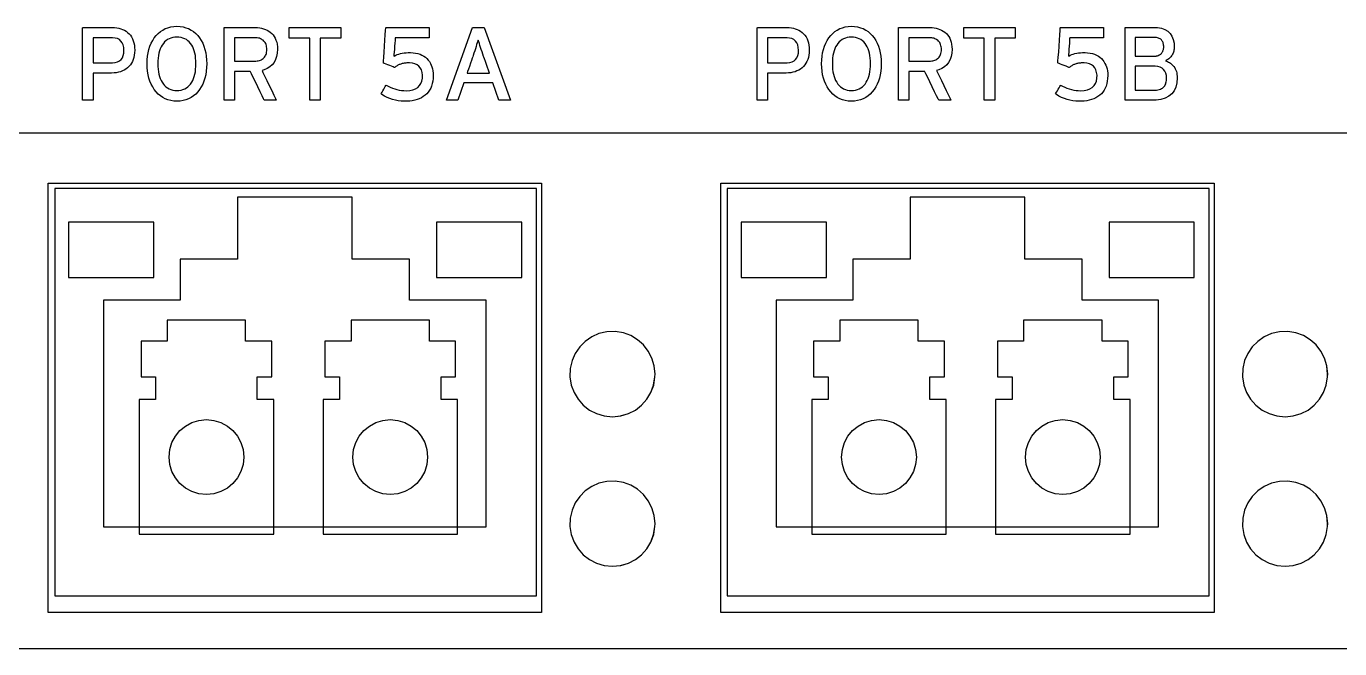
# Model space of a CAD drawing. Extents: x 1 to 47.7, y 0.2 to 35.
# Drawn here: x 38.81 to 40.567, y 12.679 to 13.511 of the extents above; entities that cross this region are included whole.
import ezdxf

# ---------------------------------------------------------------- set-up
doc = ezdxf.new("R2010")
doc.units = 0
doc.header["$MEASUREMENT"] = 0
for name, color, linetype in [('2_1__NONE__X', 7, 'CONTINUOUS'), ('2_2__PORTS_5A___5B_WPTP__2', 7, 'CONTINUOUS'), ('2_3__PORTS_5A___5B_WPTP__2', 7, 'CONTINUOUS'), ('2_4__PORTS_5A___5B_WPTP__1', 7, 'CONTINUOUS'), ('2_5__PORTS_5C___5D__2__10-', 7, 'CONTINUOUS'), ('2_6__PORTS_5C___5D__2__100', 7, 'CONTINUOUS'), ('2_7__PORTS_5C___5D__1__10-', 7, 'CONTINUOUS'), ('7_0_____DWG', 7, 'CONTINUOUS')]:
    doc.layers.add(name, color=color, linetype=linetype)

msp = doc.modelspace()

# ---------------------------------------------------------------- linework, layer by layer
at = {"layer": '2_1__NONE__X'}
for points in [[(38.7865, 13.3686), (38.8251, 13.3686), (38.8675, 13.3686), (38.9135, 13.3686), (38.963, 13.3686), (39.0158, 13.3686), (39.0716, 13.3686), (39.1304, 13.3686), (39.192, 13.3686), (39.3229, 13.3686), (39.4629, 13.3686), (39.6109, 13.3686), (39.7654, 13.3686), (39.9251, 13.3686), (40.0887, 13.3686), (40.4226, 13.3686), (40.7565, 13.3686)], [(40.7565, 12.6786), (40.4226, 12.6786), (40.0887, 12.6786), (39.9251, 12.6786), (39.7654, 12.6786), (39.6109, 12.6786), (39.4629, 12.6786), (39.3229, 12.6786), (39.192, 12.6786), (39.1304, 12.6786), (39.0716, 12.6786), (39.0158, 12.6786), (38.963, 12.6786), (38.9135, 12.6786), (38.8675, 12.6786), (38.8251, 12.6786), (38.7865, 12.6786)]]:
    msp.add_lwpolyline(points, dxfattribs=at)
at = {"layer": '2_2__PORTS_5A___5B_WPTP__2'}
for points in [[(39.4991, 13.3011), (39.4991, 12.727), (38.839, 12.727), (38.839, 13.3011), (39.4991, 13.3011)], [(40.3991, 13.3011), (40.3991, 12.727), (39.739, 12.727), (39.739, 13.3011), (40.3991, 13.3011)], [(39.3226, 13.1445), (39.3226, 13.1996), (39.2458, 13.1996), (39.2458, 13.2823), (39.0922, 13.2823), (39.0922, 13.1996), (39.0154, 13.1996), (39.0154, 13.1445), (38.9131, 13.1445), (38.9131, 12.8414), (39.4249, 12.8414), (39.4249, 13.1445), (39.3226, 13.1445)], [(40.2226, 13.1445), (40.2226, 13.1996), (40.1458, 13.1996), (40.1458, 13.2823), (39.9922, 13.2823), (39.9922, 13.1996), (39.9155, 13.1996), (39.9155, 13.1445), (39.8131, 13.1445), (39.8131, 12.8414), (40.3249, 12.8414), (40.3249, 13.1445), (40.2226, 13.1445)], [(38.8663, 13.2491), (38.8663, 13.1748), (38.9803, 13.1748), (38.9803, 13.2491), (38.8663, 13.2491)], [(39.3586, 13.2491), (39.3586, 13.1748), (39.4726, 13.1748), (39.4726, 13.2491), (39.3586, 13.2491)], [(39.7663, 13.2491), (39.7663, 13.1748), (39.8803, 13.1748), (39.8803, 13.2491), (39.7663, 13.2491)], [(40.2586, 13.2491), (40.2586, 13.1748), (40.3726, 13.1748), (40.3726, 13.2491), (40.2586, 13.2491)]]:
    msp.add_lwpolyline(points, dxfattribs=at)
for points in [[(39.651, 13.0458), (39.65, 13.0568), (39.6469, 13.0671), (39.642, 13.0765), (39.6356, 13.0848), (39.6277, 13.0918), (39.6186, 13.0972), (39.6086, 13.1009), (39.5978, 13.1027), (39.5866, 13.1023), (39.576, 13.0999), (39.5663, 13.0956), (39.5576, 13.0896), (39.5502, 13.0822), (39.5442, 13.0735), (39.5399, 13.0638), (39.5375, 13.0532), (39.5371, 13.042), (39.5389, 13.0312), (39.5426, 13.0211), (39.548, 13.0121), (39.555, 13.0042), (39.5633, 12.9978), (39.5727, 12.9929), (39.583, 12.9898), (39.594, 12.9887), (39.6051, 12.9898), (39.6154, 12.9929), (39.6248, 12.9978), (39.6331, 13.0042), (39.64, 13.0121), (39.6455, 13.0211), (39.6492, 13.0312), (39.6509, 13.042), (39.651, 13.0458), (39.651, 13.0458), (39.651, 13.0458), (39.651, 13.0458), (39.651, 13.0458), (39.651, 13.0458), (39.651, 13.0458), (39.651, 13.0458), (39.651, 13.0458), (39.651, 13.0458), (39.651, 13.0458), (39.651, 13.0458), (39.651, 13.0458), (39.651, 13.0458), (39.651, 13.0458), (39.651, 13.0458)], [(39.651, 12.8458), (39.65, 12.8568), (39.6469, 12.8671), (39.642, 12.8765), (39.6356, 12.8848), (39.6277, 12.8918), (39.6186, 12.8972), (39.6086, 12.9009), (39.5978, 12.9026), (39.5866, 12.9023), (39.576, 12.8998), (39.5663, 12.8956), (39.5576, 12.8896), (39.5502, 12.8822), (39.5442, 12.8735), (39.5399, 12.8638), (39.5375, 12.8532), (39.5371, 12.842), (39.5389, 12.8312), (39.5426, 12.8211), (39.548, 12.8121), (39.555, 12.8042), (39.5633, 12.7978), (39.5727, 12.7929), (39.583, 12.7898), (39.594, 12.7888), (39.6051, 12.7898), (39.6154, 12.7929), (39.6248, 12.7978), (39.6331, 12.8042), (39.64, 12.8121), (39.6455, 12.8211), (39.6492, 12.8312), (39.6509, 12.842), (39.651, 12.8458), (39.651, 12.8458), (39.651, 12.8458), (39.651, 12.8458), (39.651, 12.8458), (39.651, 12.8458), (39.651, 12.8458), (39.651, 12.8458), (39.651, 12.8458), (39.651, 12.8458), (39.651, 12.8458), (39.651, 12.8458), (39.651, 12.8458), (39.651, 12.8458), (39.651, 12.8458), (39.651, 12.8458)]]:
    msp.add_lwpolyline(points, close=True, dxfattribs=at)
at = {"layer": '2_3__PORTS_5A___5B_WPTP__2'}
for points in [[(39.4925, 13.2941), (38.8477, 13.2941), (38.8477, 12.7494), (39.4925, 12.7494), (39.4925, 13.2941)], [(40.3925, 13.2941), (39.7477, 13.2941), (39.7477, 12.7494), (40.3925, 12.7494), (40.3925, 13.2941)], [(39.1187, 13.0119), (39.1187, 13.042), (39.1382, 13.042), (39.1382, 13.0899), (39.1032, 13.0899), (39.1032, 13.118), (38.9982, 13.118), (38.9982, 13.0899), (38.9632, 13.0899), (38.9632, 13.042), (38.9827, 13.042), (38.9827, 13.0119), (38.9607, 13.0119), (38.9607, 12.8319), (39.1407, 12.8319), (39.1407, 13.0119), (39.1187, 13.0119)], [(39.3647, 13.0119), (39.3647, 13.042), (39.3842, 13.042), (39.3842, 13.0899), (39.3492, 13.0899), (39.3492, 13.118), (39.2442, 13.118), (39.2442, 13.0899), (39.2092, 13.0899), (39.2092, 13.042), (39.2287, 13.042), (39.2287, 13.0119), (39.2067, 13.0119), (39.2067, 12.8319), (39.3867, 12.8319), (39.3867, 13.0119), (39.3647, 13.0119)], [(40.0187, 13.0119), (40.0187, 13.042), (40.0382, 13.042), (40.0382, 13.0899), (40.0032, 13.0899), (40.0032, 13.118), (39.8982, 13.118), (39.8982, 13.0899), (39.8632, 13.0899), (39.8632, 13.042), (39.8827, 13.042), (39.8827, 13.0119), (39.8607, 13.0119), (39.8607, 12.8319), (40.0407, 12.8319), (40.0407, 13.0119), (40.0187, 13.0119)], [(40.2647, 13.0119), (40.2647, 13.042), (40.2842, 13.042), (40.2842, 13.0899), (40.2492, 13.0899), (40.2492, 13.118), (40.1442, 13.118), (40.1442, 13.0899), (40.1092, 13.0899), (40.1092, 13.042), (40.1287, 13.042), (40.1287, 13.0119), (40.1067, 13.0119), (40.1067, 12.8319), (40.2867, 12.8319), (40.2867, 13.0119), (40.2647, 13.0119)]]:
    msp.add_lwpolyline(points, dxfattribs=at)
for points in [[(39.651, 13.0457), (39.6499, 13.0568), (39.6469, 13.0671), (39.642, 13.0765), (39.6355, 13.0848), (39.6277, 13.0918), (39.6186, 13.0972), (39.6086, 13.1009), (39.5977, 13.1026), (39.5866, 13.1023), (39.576, 13.0999), (39.5663, 13.0956), (39.5576, 13.0896), (39.5502, 13.0822), (39.5442, 13.0735), (39.5399, 13.0638), (39.5375, 13.0532), (39.5371, 13.042), (39.5389, 13.0312), (39.5426, 13.0211), (39.548, 13.0121), (39.555, 13.0042), (39.5632, 12.9978), (39.5726, 12.9929), (39.583, 12.9898), (39.594, 12.9887), (39.605, 12.9898), (39.6154, 12.9929), (39.6248, 12.9978), (39.6331, 13.0042), (39.64, 13.0121), (39.6454, 13.0211), (39.6491, 13.0312), (39.6509, 13.042), (39.651, 13.0457), (39.651, 13.0457), (39.651, 13.0457), (39.651, 13.0457), (39.651, 13.0457), (39.651, 13.0457), (39.651, 13.0457), (39.651, 13.0457), (39.651, 13.0457), (39.651, 13.0457), (39.651, 13.0457), (39.651, 13.0457), (39.651, 13.0457), (39.651, 13.0457), (39.651, 13.0457), (39.651, 13.0457)], [(39.0507, 12.8849), (39.0406, 12.8859), (39.0312, 12.8889), (39.0227, 12.8935), (39.0153, 12.8996), (39.0092, 12.907), (39.0046, 12.9155), (39.0017, 12.9249), (39.0007, 12.9349), (39.0017, 12.945), (39.0046, 12.9544), (39.0092, 12.9629), (39.0153, 12.9703), (39.0227, 12.9764), (39.0312, 12.981), (39.0406, 12.9839), (39.0507, 12.9849), (39.0608, 12.9839), (39.0702, 12.981), (39.0787, 12.9764), (39.0861, 12.9703), (39.0922, 12.9629), (39.0968, 12.9544), (39.0997, 12.945), (39.1007, 12.9349), (39.0997, 12.9249), (39.0968, 12.9155), (39.0922, 12.907), (39.0861, 12.8996), (39.0787, 12.8935), (39.0702, 12.8889), (39.0608, 12.8859)], [(39.2967, 12.8849), (39.2866, 12.8859), (39.2772, 12.8889), (39.2687, 12.8935), (39.2613, 12.8996), (39.2552, 12.907), (39.2506, 12.9155), (39.2477, 12.9249), (39.2467, 12.9349), (39.2477, 12.945), (39.2506, 12.9544), (39.2552, 12.9629), (39.2613, 12.9703), (39.2687, 12.9764), (39.2772, 12.981), (39.2866, 12.9839), (39.2967, 12.9849), (39.3068, 12.9839), (39.3161, 12.981), (39.3246, 12.9764), (39.3321, 12.9703), (39.3382, 12.9629), (39.3428, 12.9544), (39.3457, 12.945), (39.3467, 12.9349), (39.3457, 12.9249), (39.3428, 12.9155), (39.3382, 12.907), (39.3321, 12.8996), (39.3246, 12.8935), (39.3161, 12.8889), (39.3068, 12.8859)], [(39.9507, 12.8849), (39.9406, 12.8859), (39.9312, 12.8889), (39.9227, 12.8935), (39.9153, 12.8996), (39.9092, 12.907), (39.9046, 12.9155), (39.9017, 12.9249), (39.9007, 12.9349), (39.9017, 12.945), (39.9046, 12.9544), (39.9092, 12.9629), (39.9153, 12.9703), (39.9227, 12.9764), (39.9312, 12.981), (39.9406, 12.9839), (39.9507, 12.9849), (39.9608, 12.9839), (39.9701, 12.981), (39.9786, 12.9764), (39.986, 12.9703), (39.9921, 12.9629), (39.9967, 12.9544), (39.9997, 12.945), (40.0007, 12.9349), (39.9997, 12.9249), (39.9967, 12.9155), (39.9921, 12.907), (39.986, 12.8996), (39.9786, 12.8935), (39.9701, 12.8889), (39.9608, 12.8859)], [(40.1967, 12.8849), (40.1866, 12.8859), (40.1772, 12.8889), (40.1687, 12.8935), (40.1613, 12.8996), (40.1552, 12.907), (40.1506, 12.9155), (40.1477, 12.9249), (40.1467, 12.9349), (40.1477, 12.945), (40.1506, 12.9544), (40.1552, 12.9629), (40.1613, 12.9703), (40.1687, 12.9764), (40.1772, 12.981), (40.1866, 12.9839), (40.1967, 12.9849), (40.2067, 12.9839), (40.2161, 12.981), (40.2246, 12.9764), (40.232, 12.9703), (40.2381, 12.9629), (40.2428, 12.9544), (40.2457, 12.945), (40.2467, 12.9349), (40.2457, 12.9249), (40.2428, 12.9155), (40.2381, 12.907), (40.232, 12.8996), (40.2246, 12.8935), (40.2161, 12.8889), (40.2067, 12.8859)], [(39.651, 12.8458), (39.6499, 12.8568), (39.6469, 12.8671), (39.642, 12.8765), (39.6355, 12.8848), (39.6277, 12.8918), (39.6186, 12.8972), (39.6086, 12.9009), (39.5977, 12.9026), (39.5866, 12.9023), (39.576, 12.8998), (39.5663, 12.8955), (39.5576, 12.8896), (39.5502, 12.8822), (39.5442, 12.8735), (39.5399, 12.8638), (39.5375, 12.8532), (39.5371, 12.842), (39.5389, 12.8312), (39.5426, 12.8211), (39.548, 12.8121), (39.555, 12.8042), (39.5632, 12.7978), (39.5726, 12.7929), (39.583, 12.7898), (39.594, 12.7888), (39.605, 12.7898), (39.6154, 12.7929), (39.6248, 12.7978), (39.6331, 12.8042), (39.64, 12.8121), (39.6454, 12.8211), (39.6491, 12.8312), (39.6509, 12.842), (39.651, 12.8458), (39.651, 12.8458), (39.651, 12.8458), (39.651, 12.8458), (39.651, 12.8458), (39.651, 12.8458), (39.651, 12.8458), (39.651, 12.8458), (39.651, 12.8458), (39.651, 12.8458), (39.651, 12.8458), (39.651, 12.8458), (39.651, 12.8458), (39.651, 12.8458), (39.651, 12.8458), (39.651, 12.8458)]]:
    msp.add_lwpolyline(points, close=True, dxfattribs=at)
at = {"layer": '2_4__PORTS_5A___5B_WPTP__1'}
for points in [[(39.4925, 13.2941), (38.8477, 13.2941), (38.8477, 12.7494), (39.4925, 12.7494), (39.4925, 13.2941)], [(40.3991, 13.3011), (40.3991, 12.727), (39.739, 12.727), (39.739, 13.3011), (40.3991, 13.3011)], [(40.2226, 13.1445), (40.2226, 13.1996), (40.1458, 13.1996), (40.1458, 13.2823), (39.9922, 13.2823), (39.9922, 13.1996), (39.9155, 13.1996), (39.9155, 13.1445), (39.8131, 13.1445), (39.8131, 12.8414), (40.3249, 12.8414), (40.3249, 13.1445), (40.2226, 13.1445)], [(39.7663, 13.2491), (39.7663, 13.1748), (39.8803, 13.1748), (39.8803, 13.2491), (39.7663, 13.2491)], [(40.2586, 13.2491), (40.2586, 13.1748), (40.3726, 13.1748), (40.3726, 13.2491), (40.2586, 13.2491)], [(39.1187, 13.0119), (39.1187, 13.042), (39.1382, 13.042), (39.1382, 13.0899), (39.1032, 13.0899), (39.1032, 13.118), (38.9982, 13.118), (38.9982, 13.0899), (38.9632, 13.0899), (38.9632, 13.042), (38.9827, 13.042), (38.9827, 13.0119), (38.9607, 13.0119), (38.9607, 12.8319), (39.1407, 12.8319), (39.1407, 13.0119), (39.1187, 13.0119)], [(39.3647, 13.0119), (39.3647, 13.042), (39.3842, 13.042), (39.3842, 13.0899), (39.3492, 13.0899), (39.3492, 13.118), (39.2442, 13.118), (39.2442, 13.0899), (39.2092, 13.0899), (39.2092, 13.042), (39.2287, 13.042), (39.2287, 13.0119), (39.2067, 13.0119), (39.2067, 12.8319), (39.3867, 12.8319), (39.3867, 13.0119), (39.3647, 13.0119)]]:
    msp.add_lwpolyline(points, dxfattribs=at)
for points in [[(39.651, 13.0458), (39.65, 13.0568), (39.6469, 13.0671), (39.642, 13.0765), (39.6356, 13.0848), (39.6277, 13.0918), (39.6186, 13.0972), (39.6086, 13.1009), (39.5978, 13.1027), (39.5866, 13.1023), (39.576, 13.0999), (39.5663, 13.0956), (39.5576, 13.0896), (39.5502, 13.0822), (39.5442, 13.0735), (39.5399, 13.0638), (39.5375, 13.0532), (39.5371, 13.042), (39.5389, 13.0312), (39.5426, 13.0211), (39.548, 13.0121), (39.555, 13.0042), (39.5633, 12.9978), (39.5727, 12.9929), (39.583, 12.9898), (39.594, 12.9887), (39.6051, 12.9898), (39.6154, 12.9929), (39.6248, 12.9978), (39.6331, 13.0042), (39.64, 13.0121), (39.6455, 13.0211), (39.6492, 13.0312), (39.6509, 13.042), (39.651, 13.0458), (39.651, 13.0458), (39.651, 13.0458), (39.651, 13.0458), (39.651, 13.0458), (39.651, 13.0458), (39.651, 13.0458), (39.651, 13.0458), (39.651, 13.0458), (39.651, 13.0458), (39.651, 13.0458), (39.651, 13.0458), (39.651, 13.0458), (39.651, 13.0458), (39.651, 13.0458), (39.651, 13.0458)], [(39.0507, 12.8849), (39.0406, 12.8859), (39.0312, 12.8889), (39.0227, 12.8935), (39.0153, 12.8996), (39.0092, 12.907), (39.0046, 12.9155), (39.0017, 12.9249), (39.0007, 12.9349), (39.0017, 12.945), (39.0046, 12.9544), (39.0092, 12.9629), (39.0153, 12.9703), (39.0227, 12.9764), (39.0312, 12.981), (39.0406, 12.9839), (39.0507, 12.9849), (39.0608, 12.9839), (39.0702, 12.981), (39.0787, 12.9764), (39.0861, 12.9703), (39.0922, 12.9629), (39.0968, 12.9544), (39.0997, 12.945), (39.1007, 12.9349), (39.0997, 12.9249), (39.0968, 12.9155), (39.0922, 12.907), (39.0861, 12.8996), (39.0787, 12.8935), (39.0702, 12.8889), (39.0608, 12.8859)], [(39.2967, 12.8849), (39.2866, 12.8859), (39.2772, 12.8889), (39.2687, 12.8935), (39.2613, 12.8996), (39.2552, 12.907), (39.2506, 12.9155), (39.2477, 12.9249), (39.2467, 12.9349), (39.2477, 12.945), (39.2506, 12.9544), (39.2552, 12.9629), (39.2613, 12.9703), (39.2687, 12.9764), (39.2772, 12.981), (39.2866, 12.9839), (39.2967, 12.9849), (39.3068, 12.9839), (39.3161, 12.981), (39.3246, 12.9764), (39.3321, 12.9703), (39.3382, 12.9629), (39.3428, 12.9544), (39.3457, 12.945), (39.3467, 12.9349), (39.3457, 12.9249), (39.3428, 12.9155), (39.3382, 12.907), (39.3321, 12.8996), (39.3246, 12.8935), (39.3161, 12.8889), (39.3068, 12.8859)], [(39.651, 12.8458), (39.65, 12.8568), (39.6469, 12.8671), (39.642, 12.8765), (39.6356, 12.8848), (39.6277, 12.8918), (39.6186, 12.8972), (39.6086, 12.9009), (39.5978, 12.9026), (39.5866, 12.9023), (39.576, 12.8998), (39.5663, 12.8956), (39.5576, 12.8896), (39.5502, 12.8822), (39.5442, 12.8735), (39.5399, 12.8638), (39.5375, 12.8532), (39.5371, 12.842), (39.5389, 12.8312), (39.5426, 12.8211), (39.548, 12.8121), (39.555, 12.8042), (39.5633, 12.7978), (39.5727, 12.7929), (39.583, 12.7898), (39.594, 12.7888), (39.6051, 12.7898), (39.6154, 12.7929), (39.6248, 12.7978), (39.6331, 12.8042), (39.64, 12.8121), (39.6455, 12.8211), (39.6492, 12.8312), (39.6509, 12.842), (39.651, 12.8458), (39.651, 12.8458), (39.651, 12.8458), (39.651, 12.8458), (39.651, 12.8458), (39.651, 12.8458), (39.651, 12.8458), (39.651, 12.8458), (39.651, 12.8458), (39.651, 12.8458), (39.651, 12.8458), (39.651, 12.8458), (39.651, 12.8458), (39.651, 12.8458), (39.651, 12.8458), (39.651, 12.8458)]]:
    msp.add_lwpolyline(points, close=True, dxfattribs=at)
at = {"layer": '2_5__PORTS_5C___5D__2__10-'}
for points in [[(40.5511, 13.0457), (40.55, 13.0568), (40.5469, 13.0671), (40.542, 13.0765), (40.5356, 13.0848), (40.5277, 13.0918), (40.5187, 13.0972), (40.5086, 13.1009), (40.4978, 13.1026), (40.4866, 13.1023), (40.476, 13.0999), (40.4663, 13.0956), (40.4576, 13.0896), (40.4502, 13.0822), (40.4442, 13.0735), (40.4399, 13.0638), (40.4375, 13.0532), (40.4372, 13.042), (40.4389, 13.0312), (40.4426, 13.0211), (40.448, 13.0121), (40.455, 13.0042), (40.4633, 12.9978), (40.4727, 12.9929), (40.483, 12.9898), (40.494, 12.9887), (40.5051, 12.9898), (40.5154, 12.9929), (40.5248, 12.9978), (40.5331, 13.0042), (40.5401, 13.0121), (40.5455, 13.0211), (40.5492, 13.0312), (40.5509, 13.042), (40.5511, 13.0457), (40.5511, 13.0457), (40.5511, 13.0457), (40.5511, 13.0457), (40.5511, 13.0457), (40.5511, 13.0457), (40.5511, 13.0457), (40.5511, 13.0457), (40.5511, 13.0457), (40.5511, 13.0457), (40.5511, 13.0457), (40.5511, 13.0457), (40.5511, 13.0457), (40.5511, 13.0457), (40.5511, 13.0457), (40.5511, 13.0457)], [(40.5511, 12.8458), (40.55, 12.8568), (40.5469, 12.8671), (40.542, 12.8765), (40.5356, 12.8848), (40.5277, 12.8918), (40.5187, 12.8972), (40.5086, 12.9009), (40.4978, 12.9026), (40.4866, 12.9023), (40.476, 12.8998), (40.4663, 12.8955), (40.4576, 12.8896), (40.4502, 12.8822), (40.4442, 12.8735), (40.4399, 12.8638), (40.4375, 12.8532), (40.4372, 12.842), (40.4389, 12.8312), (40.4426, 12.8211), (40.448, 12.8121), (40.455, 12.8042), (40.4633, 12.7978), (40.4727, 12.7929), (40.483, 12.7898), (40.494, 12.7888), (40.5051, 12.7898), (40.5154, 12.7929), (40.5248, 12.7978), (40.5331, 12.8042), (40.5401, 12.8121), (40.5455, 12.8211), (40.5492, 12.8312), (40.5509, 12.842), (40.5511, 12.8458), (40.5511, 12.8458), (40.5511, 12.8458), (40.5511, 12.8458), (40.5511, 12.8458), (40.5511, 12.8458), (40.5511, 12.8458), (40.5511, 12.8458), (40.5511, 12.8458), (40.5511, 12.8458), (40.5511, 12.8458), (40.5511, 12.8458), (40.5511, 12.8458), (40.5511, 12.8458), (40.5511, 12.8458), (40.5511, 12.8458)]]:
    msp.add_lwpolyline(points, close=True, dxfattribs=at)
at = {"layer": '2_6__PORTS_5C___5D__2__100'}
for points in [[(40.551, 13.0457), (40.55, 13.0568), (40.5469, 13.0671), (40.542, 13.0765), (40.5355, 13.0848), (40.5277, 13.0918), (40.5186, 13.0972), (40.5086, 13.1009), (40.4978, 13.1026), (40.4866, 13.1023), (40.476, 13.0999), (40.4663, 13.0956), (40.4576, 13.0896), (40.4502, 13.0822), (40.4442, 13.0735), (40.4399, 13.0638), (40.4375, 13.0532), (40.4371, 13.042), (40.4389, 13.0312), (40.4426, 13.0211), (40.448, 13.0121), (40.455, 13.0042), (40.4632, 12.9978), (40.4726, 12.9929), (40.483, 12.9898), (40.494, 12.9887), (40.5051, 12.9898), (40.5154, 12.9929), (40.5248, 12.9978), (40.5331, 13.0042), (40.54, 13.0121), (40.5455, 13.0211), (40.5491, 13.0312), (40.5509, 13.042), (40.551, 13.0457), (40.551, 13.0457), (40.551, 13.0457), (40.551, 13.0457), (40.551, 13.0457), (40.551, 13.0457), (40.551, 13.0457), (40.551, 13.0457), (40.551, 13.0457), (40.551, 13.0457), (40.551, 13.0457), (40.551, 13.0457), (40.551, 13.0457), (40.551, 13.0457), (40.551, 13.0457), (40.551, 13.0457)], [(40.551, 12.8458), (40.55, 12.8568), (40.5469, 12.8671), (40.542, 12.8765), (40.5355, 12.8848), (40.5277, 12.8918), (40.5186, 12.8972), (40.5086, 12.9009), (40.4978, 12.9026), (40.4866, 12.9023), (40.476, 12.8998), (40.4663, 12.8955), (40.4576, 12.8896), (40.4502, 12.8822), (40.4442, 12.8735), (40.4399, 12.8638), (40.4375, 12.8532), (40.4371, 12.842), (40.4389, 12.8312), (40.4426, 12.8211), (40.448, 12.8121), (40.455, 12.8042), (40.4632, 12.7978), (40.4726, 12.7929), (40.483, 12.7898), (40.494, 12.7888), (40.5051, 12.7898), (40.5154, 12.7929), (40.5248, 12.7978), (40.5331, 12.8042), (40.54, 12.8121), (40.5455, 12.8211), (40.5491, 12.8312), (40.5509, 12.842), (40.551, 12.8458), (40.551, 12.8458), (40.551, 12.8458), (40.551, 12.8458), (40.551, 12.8458), (40.551, 12.8458), (40.551, 12.8458), (40.551, 12.8458), (40.551, 12.8458), (40.551, 12.8458), (40.551, 12.8458), (40.551, 12.8458), (40.551, 12.8458), (40.551, 12.8458), (40.551, 12.8458), (40.551, 12.8458)]]:
    msp.add_lwpolyline(points, close=True, dxfattribs=at)
at = {"layer": '2_7__PORTS_5C___5D__1__10-'}
for points in [[(40.551, 13.0457), (40.55, 13.0568), (40.5469, 13.0671), (40.542, 13.0765), (40.5355, 13.0848), (40.5277, 13.0918), (40.5186, 13.0972), (40.5086, 13.1009), (40.4978, 13.1026), (40.4866, 13.1023), (40.476, 13.0999), (40.4663, 13.0956), (40.4576, 13.0896), (40.4502, 13.0822), (40.4442, 13.0735), (40.4399, 13.0638), (40.4375, 13.0532), (40.4371, 13.042), (40.4389, 13.0312), (40.4426, 13.0211), (40.448, 13.0121), (40.455, 13.0042), (40.4632, 12.9978), (40.4726, 12.9929), (40.483, 12.9898), (40.494, 12.9887), (40.5051, 12.9898), (40.5154, 12.9929), (40.5248, 12.9978), (40.5331, 13.0042), (40.54, 13.0121), (40.5455, 13.0211), (40.5491, 13.0312), (40.5509, 13.042), (40.551, 13.0457), (40.551, 13.0457), (40.551, 13.0457), (40.551, 13.0457), (40.551, 13.0457), (40.551, 13.0457), (40.551, 13.0457), (40.551, 13.0457), (40.551, 13.0457), (40.551, 13.0457), (40.551, 13.0457), (40.551, 13.0457), (40.551, 13.0457), (40.551, 13.0457), (40.551, 13.0457), (40.551, 13.0457)], [(40.551, 12.8458), (40.55, 12.8568), (40.5469, 12.8671), (40.542, 12.8765), (40.5355, 12.8848), (40.5277, 12.8918), (40.5186, 12.8972), (40.5086, 12.9009), (40.4978, 12.9026), (40.4866, 12.9023), (40.476, 12.8998), (40.4663, 12.8955), (40.4576, 12.8896), (40.4502, 12.8822), (40.4442, 12.8735), (40.4399, 12.8638), (40.4375, 12.8532), (40.4371, 12.842), (40.4389, 12.8312), (40.4426, 12.8211), (40.448, 12.8121), (40.455, 12.8042), (40.4632, 12.7978), (40.4726, 12.7929), (40.483, 12.7898), (40.494, 12.7888), (40.5051, 12.7898), (40.5154, 12.7929), (40.5248, 12.7978), (40.5331, 12.8042), (40.54, 12.8121), (40.5455, 12.8211), (40.5491, 12.8312), (40.5509, 12.842), (40.551, 12.8458), (40.551, 12.8458), (40.551, 12.8458), (40.551, 12.8458), (40.551, 12.8458), (40.551, 12.8458), (40.551, 12.8458), (40.551, 12.8458), (40.551, 12.8458), (40.551, 12.8458), (40.551, 12.8458), (40.551, 12.8458), (40.551, 12.8458), (40.551, 12.8458), (40.551, 12.8458), (40.551, 12.8458)]]:
    msp.add_lwpolyline(points, close=True, dxfattribs=at)
at = {"layer": '7_0_____DWG'}
for points in [[(38.9548, 13.4789), (38.9546, 13.4755), (38.9542, 13.4723), (38.9536, 13.4693), (38.9528, 13.4665), (38.9517, 13.4639), (38.9504, 13.4614), (38.9489, 13.4592), (38.9471, 13.4572), (38.9451, 13.4553), (38.943, 13.4537), (38.9407, 13.4523), (38.9383, 13.4511), (38.9357, 13.4501), (38.933, 13.4494), (38.9301, 13.4488), (38.9271, 13.4485), (38.9239, 13.4484), (38.9228, 13.4484), (38.9205, 13.4484), (38.9171, 13.4484), (38.9129, 13.4484), (38.9086, 13.4484), (38.9046, 13.4484), (38.9014, 13.4484), (38.8994, 13.4484), (38.899, 13.4482), (38.899, 13.446), (38.899, 13.4417), (38.899, 13.4361), (38.899, 13.4299), (38.899, 13.4237), (38.899, 13.4182), (38.899, 13.4141), (38.899, 13.4122), (38.8986, 13.4121), (38.8974, 13.4121), (38.8955, 13.4121), (38.8932, 13.4121), (38.8908, 13.4121), (38.8886, 13.4121), (38.8867, 13.4121), (38.8855, 13.4121), (38.8851, 13.4123), (38.8851, 13.4175), (38.8851, 13.4284), (38.8851, 13.4431), (38.8851, 13.4598), (38.8851, 13.4766), (38.8851, 13.4916), (38.8851, 13.503), (38.8851, 13.5089), (38.8858, 13.5093), (38.889, 13.5093), (38.8942, 13.5093), (38.9006, 13.5093), (38.9075, 13.5093), (38.9141, 13.5093), (38.9196, 13.5093), (38.9233, 13.5093), (38.9249, 13.5093), (38.9279, 13.5092), (38.9308, 13.5089), (38.9335, 13.5083), (38.9362, 13.5076), (38.9386, 13.5066), (38.941, 13.5055), (38.9432, 13.5042), (38.9453, 13.5026), (38.9472, 13.5008), (38.949, 13.4988), (38.9505, 13.4966), (38.9518, 13.4942), (38.9528, 13.4915), (38.9537, 13.4887), (38.9543, 13.4856), (38.9546, 13.4824)], [(39.0511, 13.4608), (39.0509, 13.4556), (39.0504, 13.4507), (39.0497, 13.446), (39.0486, 13.4416), (39.0473, 13.4374), (39.0457, 13.4335), (39.0438, 13.4298), (39.0416, 13.4264), (39.0391, 13.4232), (39.0364, 13.4203), (39.0334, 13.4178), (39.0303, 13.4156), (39.0269, 13.4139), (39.0233, 13.4125), (39.0194, 13.4115), (39.0154, 13.4108), (39.0111, 13.4106), (39.0069, 13.4108), (39.0029, 13.4115), (38.9991, 13.4125), (38.9955, 13.4139), (38.9922, 13.4156), (38.9891, 13.4178), (38.9862, 13.4203), (38.9835, 13.4232), (38.981, 13.4264), (38.9788, 13.4298), (38.9768, 13.4335), (38.9752, 13.4374), (38.9738, 13.4416), (38.9727, 13.446), (38.972, 13.4507), (38.9715, 13.4556), (38.9713, 13.4608), (38.9715, 13.4659), (38.972, 13.4709), (38.9727, 13.4755), (38.9738, 13.48), (38.9752, 13.4842), (38.9768, 13.4881), (38.9788, 13.4919), (38.981, 13.4953), (38.9835, 13.4985), (38.9862, 13.5014), (38.9891, 13.5038), (38.9922, 13.5059), (38.9955, 13.5077), (38.9991, 13.509), (39.0029, 13.51), (39.0069, 13.5106), (39.0111, 13.5109), (39.0154, 13.5106), (39.0194, 13.51), (39.0233, 13.509), (39.0269, 13.5077), (39.0303, 13.5059), (39.0334, 13.5038), (39.0364, 13.5014), (39.0391, 13.4985), (39.0416, 13.4953), (39.0438, 13.4919), (39.0457, 13.4881), (39.0473, 13.4842), (39.0486, 13.48), (39.0497, 13.4755), (39.0504, 13.4709), (39.0509, 13.4659)], [(39.1458, 13.4803), (39.1454, 13.4751), (39.1446, 13.4704), (39.1431, 13.4663), (39.1412, 13.4626), (39.1387, 13.4594), (39.1356, 13.4567), (39.1321, 13.4544), (39.128, 13.4527), (39.1252, 13.4516), (39.1264, 13.4492), (39.1286, 13.4446), (39.1316, 13.4385), (39.1348, 13.4317), (39.1381, 13.4249), (39.141, 13.4189), (39.1432, 13.4145), (39.1442, 13.4122), (39.144, 13.4121), (39.1426, 13.4121), (39.1405, 13.4121), (39.1378, 13.4121), (39.135, 13.4121), (39.1323, 13.4121), (39.13, 13.4121), (39.1285, 13.4121), (39.128, 13.4121), (39.1272, 13.4138), (39.1253, 13.4178), (39.1226, 13.4234), (39.1194, 13.4298), (39.1162, 13.4365), (39.1133, 13.4425), (39.1109, 13.4473), (39.1096, 13.4501), (39.1092, 13.4506), (39.1078, 13.4506), (39.1052, 13.4506), (39.1019, 13.4506), (39.0982, 13.4506), (39.0946, 13.4506), (39.0915, 13.4506), (39.0892, 13.4506), (39.0881, 13.4506), (39.0881, 13.4496), (39.0881, 13.4462), (39.0881, 13.441), (39.0881, 13.4347), (39.0881, 13.428), (39.0881, 13.4217), (39.0881, 13.4165), (39.0881, 13.4131), (39.0881, 13.4121), (39.0874, 13.4121), (39.0859, 13.4121), (39.0838, 13.4121), (39.0815, 13.4121), (39.0791, 13.4121), (39.077, 13.4121), (39.0753, 13.4121), (39.0744, 13.4121), (39.0743, 13.4132), (39.0743, 13.4204), (39.0743, 13.4325), (39.0743, 13.4478), (39.0743, 13.4646), (39.0743, 13.4809), (39.0743, 13.495), (39.0743, 13.5051), (39.0743, 13.5093), (39.0755, 13.5093), (39.0794, 13.5093), (39.0852, 13.5093), (39.092, 13.5093), (39.0991, 13.5093), (39.1058, 13.5093), (39.1113, 13.5093), (39.1147, 13.5093), (39.1164, 13.5093), (39.1192, 13.5092), (39.122, 13.5088), (39.1246, 13.5083), (39.1272, 13.5076), (39.1296, 13.5067), (39.1319, 13.5057), (39.1341, 13.5044), (39.1362, 13.503), (39.1382, 13.5013), (39.1399, 13.4994), (39.1415, 13.4973), (39.1428, 13.495), (39.1438, 13.4925), (39.1447, 13.4898), (39.1453, 13.4868), (39.1457, 13.4836)], [(39.3542, 13.4451), (39.354, 13.4412), (39.3536, 13.4376), (39.3529, 13.4342), (39.352, 13.431), (39.3508, 13.428), (39.3493, 13.4253), (39.3476, 13.4228), (39.3456, 13.4206), (39.3434, 13.4186), (39.3409, 13.4168), (39.3383, 13.4153), (39.3356, 13.414), (39.3326, 13.4129), (39.3295, 13.412), (39.3262, 13.4113), (39.3228, 13.4108), (39.3192, 13.4106), (39.3153, 13.4106), (39.3113, 13.4108), (39.3074, 13.4113), (39.3036, 13.412), (39.2998, 13.413), (39.2961, 13.4143), (39.2925, 13.4157), (39.2889, 13.4175), (39.2854, 13.4195), (39.2844, 13.4204), (39.2849, 13.4213), (39.2858, 13.4228), (39.2869, 13.4247), (39.288, 13.4268), (39.2891, 13.4287), (39.2901, 13.4305), (39.2908, 13.4317), (39.2911, 13.4322), (39.2937, 13.4308), (39.2967, 13.4294), (39.2996, 13.4281), (39.3026, 13.4271), (39.3056, 13.4262), (39.3086, 13.4255), (39.3117, 13.4251), (39.3147, 13.4248), (39.318, 13.4247), (39.3228, 13.425), (39.3269, 13.4259), (39.3305, 13.4273), (39.3335, 13.4291), (39.3359, 13.4315), (39.3377, 13.4344), (39.339, 13.4377), (39.3397, 13.4416), (39.3398, 13.4457), (39.3393, 13.4493), (39.3383, 13.4525), (39.3369, 13.4552), (39.335, 13.4574), (39.3326, 13.4592), (39.3297, 13.4605), (39.3264, 13.4614), (39.3226, 13.4618), (39.32, 13.4618), (39.3187, 13.4618), (39.3175, 13.4617), (39.3163, 13.4616), (39.3151, 13.4614), (39.3139, 13.4612), (39.3128, 13.461), (39.3117, 13.4607), (39.3107, 13.4604), (39.3097, 13.46), (39.3088, 13.4596), (39.3078, 13.4592), (39.3069, 13.4587), (39.306, 13.4581), (39.3051, 13.4576), (39.3042, 13.457), (39.3034, 13.4564), (39.3025, 13.4557), (39.302, 13.4559), (39.3005, 13.4565), (39.2985, 13.4574), (39.296, 13.4584), (39.2934, 13.4594), (39.2911, 13.4604), (39.2891, 13.4612), (39.2878, 13.4617), (39.2875, 13.4619), (39.2877, 13.4644), (39.288, 13.4694), (39.2885, 13.4763), (39.289, 13.4842), (39.2896, 13.4923), (39.2901, 13.4996), (39.2904, 13.5054), (39.2907, 13.5088), (39.2911, 13.5093), (39.2949, 13.5093), (39.3017, 13.5093), (39.3104, 13.5093), (39.3202, 13.5093), (39.3299, 13.5093), (39.3385, 13.5093), (39.345, 13.5093), (39.3483, 13.5093), (39.3486, 13.5091), (39.3486, 13.508), (39.3486, 13.5063), (39.3486, 13.5041), (39.3486, 13.5017), (39.3486, 13.4995), (39.3486, 13.4975), (39.3486, 13.4961), (39.3486, 13.4955), (39.3473, 13.4955), (39.3432, 13.4955), (39.3371, 13.4955), (39.3298, 13.4955), (39.3221, 13.4955), (39.3148, 13.4955), (39.3087, 13.4955), (39.3046, 13.4955), (39.3033, 13.4955), (39.3032, 13.4944), (39.3031, 13.4919), (39.3028, 13.4884), (39.3025, 13.4843), (39.3022, 13.4801), (39.3019, 13.4762), (39.3017, 13.4731), (39.3015, 13.4712), (39.3021, 13.4711), (39.304, 13.4722), (39.3059, 13.473), (39.3081, 13.4738), (39.3103, 13.4744), (39.3127, 13.475), (39.3152, 13.4754), (39.3178, 13.4756), (39.3205, 13.4758), (39.3238, 13.4758), (39.3273, 13.4755), (39.3306, 13.475), (39.3337, 13.4743), (39.3365, 13.4734), (39.3391, 13.4723), (39.3416, 13.471), (39.3438, 13.4694), (39.3458, 13.4676), (39.3475, 13.4657), (39.3491, 13.4636), (39.3505, 13.4613), (39.3516, 13.459), (39.3525, 13.4565), (39.3533, 13.4538), (39.3538, 13.4511), (39.3541, 13.4482)], [(39.8574, 13.4789), (39.8572, 13.4755), (39.8568, 13.4723), (39.8562, 13.4693), (39.8554, 13.4665), (39.8543, 13.4639), (39.853, 13.4614), (39.8515, 13.4592), (39.8497, 13.4572), (39.8477, 13.4553), (39.8456, 13.4537), (39.8433, 13.4523), (39.8409, 13.4511), (39.8383, 13.4501), (39.8356, 13.4494), (39.8327, 13.4488), (39.8297, 13.4485), (39.8265, 13.4484), (39.8254, 13.4484), (39.8231, 13.4484), (39.8196, 13.4484), (39.8155, 13.4484), (39.8112, 13.4484), (39.8072, 13.4484), (39.804, 13.4484), (39.802, 13.4484), (39.8015, 13.4482), (39.8015, 13.446), (39.8015, 13.4417), (39.8015, 13.4361), (39.8015, 13.4299), (39.8015, 13.4237), (39.8015, 13.4182), (39.8015, 13.4141), (39.8015, 13.4122), (39.8012, 13.4121), (39.8, 13.4121), (39.7981, 13.4121), (39.7958, 13.4121), (39.7934, 13.4121), (39.7911, 13.4121), (39.7893, 13.4121), (39.788, 13.4121), (39.7877, 13.4123), (39.7877, 13.4175), (39.7877, 13.4284), (39.7877, 13.4431), (39.7877, 13.4598), (39.7877, 13.4766), (39.7877, 13.4916), (39.7877, 13.503), (39.7877, 13.5089), (39.7884, 13.5093), (39.7916, 13.5093), (39.7968, 13.5093), (39.8032, 13.5093), (39.8101, 13.5093), (39.8167, 13.5093), (39.8222, 13.5093), (39.8259, 13.5093), (39.8274, 13.5093), (39.8305, 13.5092), (39.8334, 13.5089), (39.8361, 13.5083), (39.8387, 13.5076), (39.8412, 13.5066), (39.8436, 13.5055), (39.8458, 13.5042), (39.8479, 13.5026), (39.8498, 13.5008), (39.8516, 13.4988), (39.8531, 13.4966), (39.8544, 13.4942), (39.8554, 13.4915), (39.8562, 13.4887), (39.8568, 13.4856), (39.8572, 13.4824)], [(39.9537, 13.4608), (39.9535, 13.4556), (39.953, 13.4507), (39.9523, 13.446), (39.9512, 13.4416), (39.9499, 13.4374), (39.9483, 13.4335), (39.9464, 13.4298), (39.9442, 13.4264), (39.9417, 13.4232), (39.939, 13.4203), (39.936, 13.4178), (39.9329, 13.4156), (39.9295, 13.4139), (39.9259, 13.4125), (39.922, 13.4115), (39.918, 13.4108), (39.9137, 13.4106), (39.9095, 13.4108), (39.9055, 13.4115), (39.9017, 13.4125), (39.8981, 13.4139), (39.8948, 13.4156), (39.8917, 13.4178), (39.8888, 13.4203), (39.8861, 13.4232), (39.8836, 13.4264), (39.8813, 13.4298), (39.8794, 13.4335), (39.8777, 13.4374), (39.8764, 13.4416), (39.8753, 13.446), (39.8746, 13.4507), (39.8741, 13.4556), (39.8739, 13.4608), (39.8741, 13.4659), (39.8746, 13.4709), (39.8753, 13.4755), (39.8764, 13.48), (39.8777, 13.4842), (39.8794, 13.4881), (39.8813, 13.4919), (39.8836, 13.4953), (39.8861, 13.4985), (39.8888, 13.5014), (39.8917, 13.5038), (39.8948, 13.5059), (39.8981, 13.5077), (39.9017, 13.509), (39.9055, 13.51), (39.9095, 13.5106), (39.9137, 13.5109), (39.918, 13.5106), (39.922, 13.51), (39.9259, 13.509), (39.9295, 13.5077), (39.9329, 13.5059), (39.936, 13.5038), (39.939, 13.5014), (39.9417, 13.4985), (39.9442, 13.4953), (39.9464, 13.4919), (39.9483, 13.4881), (39.9499, 13.4842), (39.9512, 13.48), (39.9523, 13.4755), (39.953, 13.4709), (39.9535, 13.4659)], [(40.0484, 13.4803), (40.048, 13.4751), (40.0471, 13.4704), (40.0457, 13.4663), (40.0438, 13.4626), (40.0413, 13.4594), (40.0382, 13.4567), (40.0347, 13.4544), (40.0306, 13.4527), (40.0278, 13.4516), (40.029, 13.4492), (40.0312, 13.4446), (40.0341, 13.4385), (40.0374, 13.4317), (40.0407, 13.4249), (40.0436, 13.4189), (40.0458, 13.4145), (40.0468, 13.4122), (40.0466, 13.4121), (40.0452, 13.4121), (40.043, 13.4121), (40.0404, 13.4121), (40.0376, 13.4121), (40.0349, 13.4121), (40.0326, 13.4121), (40.0311, 13.4121), (40.0306, 13.4121), (40.0298, 13.4138), (40.0278, 13.4178), (40.0251, 13.4234), (40.022, 13.4298), (40.0188, 13.4365), (40.0159, 13.4425), (40.0135, 13.4473), (40.0122, 13.4501), (40.0118, 13.4506), (40.0103, 13.4506), (40.0078, 13.4506), (40.0045, 13.4506), (40.0008, 13.4506), (39.9972, 13.4506), (39.9941, 13.4506), (39.9918, 13.4506), (39.9907, 13.4506), (39.9907, 13.4496), (39.9907, 13.4462), (39.9907, 13.441), (39.9907, 13.4347), (39.9907, 13.428), (39.9907, 13.4217), (39.9907, 13.4165), (39.9907, 13.4131), (39.9907, 13.4121), (39.99, 13.4121), (39.9885, 13.4121), (39.9864, 13.4121), (39.9841, 13.4121), (39.9817, 13.4121), (39.9796, 13.4121), (39.9779, 13.4121), (39.977, 13.4121), (39.9769, 13.4132), (39.9769, 13.4204), (39.9769, 13.4325), (39.9769, 13.4478), (39.9769, 13.4646), (39.9769, 13.4809), (39.9769, 13.495), (39.9769, 13.5051), (39.9769, 13.5093), (39.9781, 13.5093), (39.982, 13.5093), (39.9878, 13.5093), (39.9946, 13.5093), (40.0017, 13.5093), (40.0084, 13.5093), (40.0138, 13.5093), (40.0173, 13.5093), (40.0189, 13.5093), (40.0218, 13.5092), (40.0246, 13.5088), (40.0272, 13.5083), (40.0298, 13.5076), (40.0322, 13.5067), (40.0345, 13.5057), (40.0367, 13.5044), (40.0388, 13.503), (40.0408, 13.5013), (40.0425, 13.4994), (40.0441, 13.4973), (40.0454, 13.495), (40.0464, 13.4925), (40.0473, 13.4898), (40.0479, 13.4868), (40.0483, 13.4836)], [(40.2568, 13.4451), (40.2566, 13.4412), (40.2562, 13.4376), (40.2555, 13.4342), (40.2546, 13.431), (40.2534, 13.428), (40.2519, 13.4253), (40.2502, 13.4228), (40.2482, 13.4206), (40.246, 13.4186), (40.2435, 13.4168), (40.2409, 13.4153), (40.2382, 13.414), (40.2352, 13.4129), (40.2321, 13.412), (40.2288, 13.4113), (40.2254, 13.4108), (40.2217, 13.4106), (40.2179, 13.4106), (40.2139, 13.4108), (40.21, 13.4113), (40.2061, 13.412), (40.2024, 13.413), (40.1987, 13.4143), (40.1951, 13.4157), (40.1915, 13.4175), (40.188, 13.4195), (40.187, 13.4204), (40.1875, 13.4213), (40.1884, 13.4228), (40.1894, 13.4247), (40.1906, 13.4268), (40.1917, 13.4287), (40.1927, 13.4305), (40.1934, 13.4317), (40.1937, 13.4322), (40.1963, 13.4308), (40.1992, 13.4294), (40.2022, 13.4281), (40.2052, 13.4271), (40.2082, 13.4262), (40.2112, 13.4255), (40.2143, 13.4251), (40.2173, 13.4248), (40.2206, 13.4247), (40.2253, 13.425), (40.2295, 13.4259), (40.233, 13.4273), (40.236, 13.4291), (40.2385, 13.4315), (40.2403, 13.4344), (40.2416, 13.4377), (40.2423, 13.4416), (40.2424, 13.4457), (40.2419, 13.4493), (40.2409, 13.4525), (40.2395, 13.4552), (40.2376, 13.4574), (40.2352, 13.4592), (40.2323, 13.4605), (40.229, 13.4614), (40.2252, 13.4618), (40.2226, 13.4618), (40.2213, 13.4618), (40.2201, 13.4617), (40.2188, 13.4616), (40.2177, 13.4614), (40.2165, 13.4612), (40.2154, 13.461), (40.2143, 13.4607), (40.2133, 13.4604), (40.2123, 13.46), (40.2113, 13.4596), (40.2104, 13.4592), (40.2095, 13.4587), (40.2086, 13.4581), (40.2077, 13.4576), (40.2068, 13.457), (40.206, 13.4564), (40.2051, 13.4557), (40.2046, 13.4559), (40.2031, 13.4565), (40.201, 13.4574), (40.1986, 13.4584), (40.196, 13.4594), (40.1936, 13.4604), (40.1917, 13.4612), (40.1904, 13.4617), (40.1901, 13.4619), (40.1902, 13.4644), (40.1906, 13.4694), (40.1911, 13.4763), (40.1916, 13.4842), (40.1921, 13.4923), (40.1926, 13.4996), (40.193, 13.5054), (40.1933, 13.5088), (40.1937, 13.5093), (40.1975, 13.5093), (40.2043, 13.5093), (40.213, 13.5093), (40.2228, 13.5093), (40.2325, 13.5093), (40.2411, 13.5093), (40.2476, 13.5093), (40.2509, 13.5093), (40.2512, 13.5091), (40.2512, 13.508), (40.2512, 13.5063), (40.2512, 13.5041), (40.2512, 13.5017), (40.2512, 13.4995), (40.2512, 13.4975), (40.2512, 13.4961), (40.2512, 13.4955), (40.2499, 13.4955), (40.2458, 13.4955), (40.2397, 13.4955), (40.2324, 13.4955), (40.2247, 13.4955), (40.2174, 13.4955), (40.2113, 13.4955), (40.2072, 13.4955), (40.2059, 13.4955), (40.2058, 13.4944), (40.2056, 13.4919), (40.2054, 13.4884), (40.2051, 13.4843), (40.2048, 13.4801), (40.2045, 13.4762), (40.2042, 13.4731), (40.2041, 13.4712), (40.2047, 13.4711), (40.2065, 13.4722), (40.2085, 13.473), (40.2107, 13.4738), (40.2129, 13.4744), (40.2153, 13.475), (40.2178, 13.4754), (40.2204, 13.4756), (40.2231, 13.4758), (40.2264, 13.4758), (40.2299, 13.4755), (40.2332, 13.475), (40.2362, 13.4743), (40.2391, 13.4734), (40.2417, 13.4723), (40.2442, 13.471), (40.2464, 13.4694), (40.2484, 13.4676), (40.2501, 13.4657), (40.2517, 13.4636), (40.253, 13.4613), (40.2542, 13.459), (40.2551, 13.4565), (40.2559, 13.4538), (40.2564, 13.4511), (40.2567, 13.4482)], [(40.3497, 13.4419), (40.3492, 13.4354), (40.3478, 13.4296), (40.3456, 13.4247), (40.3425, 13.4206), (40.3385, 13.4173), (40.3337, 13.4148), (40.328, 13.4131), (40.3215, 13.4123), (40.3172, 13.4121), (40.3147, 13.4121), (40.3101, 13.4121), (40.3042, 13.4121), (40.2977, 13.4121), (40.2914, 13.4121), (40.2858, 13.4121), (40.2819, 13.4121), (40.2802, 13.4121), (40.2801, 13.4151), (40.2801, 13.4242), (40.2801, 13.4379), (40.2801, 13.4541), (40.2801, 13.4711), (40.2801, 13.4869), (40.2801, 13.4997), (40.2801, 13.5076), (40.2803, 13.5093), (40.2827, 13.5093), (40.2872, 13.5093), (40.2932, 13.5093), (40.2999, 13.5093), (40.3065, 13.5093), (40.3123, 13.5093), (40.3167, 13.5093), (40.3187, 13.5093), (40.3234, 13.5091), (40.3287, 13.5082), (40.3332, 13.5066), (40.3371, 13.5043), (40.3402, 13.5014), (40.3427, 13.4977), (40.3445, 13.4934), (40.3455, 13.4884), (40.3458, 13.4837), (40.3458, 13.482), (40.3456, 13.4805), (40.3454, 13.4789), (40.345, 13.4775), (40.3446, 13.4761), (40.3441, 13.4748), (40.3435, 13.4736), (40.3428, 13.4724), (40.342, 13.4713), (40.3411, 13.4702), (40.3402, 13.4692), (40.3393, 13.4683), (40.3383, 13.4674), (40.3372, 13.4666), (40.3361, 13.4659), (40.3349, 13.4652), (40.334, 13.4646), (40.3354, 13.4642), (40.3367, 13.4637), (40.338, 13.4631), (40.3393, 13.4623), (40.3406, 13.4615), (40.3418, 13.4605), (40.343, 13.4594), (40.3442, 13.4582), (40.3454, 13.4569), (40.3464, 13.4555), (40.3472, 13.4539), (40.348, 13.4523), (40.3486, 13.4504), (40.3491, 13.4485), (40.3494, 13.4464), (40.3496, 13.4443)], [(38.9404, 13.4789), (38.9401, 13.4827), (38.9393, 13.486), (38.9381, 13.4888), (38.9364, 13.4912), (38.9342, 13.493), (38.9316, 13.4944), (38.9285, 13.4952), (38.925, 13.4956), (38.9236, 13.4956), (38.9211, 13.4956), (38.9174, 13.4956), (38.913, 13.4956), (38.9084, 13.4956), (38.9042, 13.4956), (38.9009, 13.4956), (38.8991, 13.4956), (38.899, 13.4951), (38.899, 13.4923), (38.899, 13.4876), (38.899, 13.4819), (38.899, 13.4758), (38.899, 13.47), (38.899, 13.4654), (38.899, 13.4625), (38.8991, 13.462), (38.9009, 13.462), (38.9042, 13.462), (38.9084, 13.462), (38.913, 13.462), (38.9174, 13.462), (38.9211, 13.462), (38.9236, 13.462), (38.925, 13.4621), (38.9286, 13.4625), (38.9318, 13.4634), (38.9344, 13.4647), (38.9366, 13.4666), (38.9382, 13.4689), (38.9394, 13.4718), (38.9402, 13.4751)], [(39.0367, 13.4608), (39.0366, 13.4646), (39.0363, 13.4682), (39.0359, 13.4716), (39.0353, 13.4748), (39.0345, 13.4779), (39.0335, 13.4807), (39.0323, 13.4833), (39.031, 13.4858), (39.0295, 13.488), (39.0278, 13.4899), (39.0259, 13.4916), (39.0239, 13.493), (39.0217, 13.4942), (39.0193, 13.4951), (39.0167, 13.4958), (39.014, 13.4962), (39.0111, 13.4964), (39.0083, 13.4962), (39.0056, 13.4958), (39.0031, 13.4951), (39.0008, 13.4942), (38.9986, 13.493), (38.9966, 13.4916), (38.9947, 13.4899), (38.9931, 13.488), (38.9915, 13.4858), (38.9902, 13.4833), (38.989, 13.4807), (38.988, 13.4779), (38.9871, 13.4748), (38.9865, 13.4716), (38.9861, 13.4682), (38.9858, 13.4646), (38.9857, 13.4608), (38.9858, 13.457), (38.9861, 13.4534), (38.9865, 13.45), (38.9871, 13.4468), (38.988, 13.4438), (38.989, 13.441), (38.9902, 13.4384), (38.9915, 13.436), (38.9931, 13.4337), (38.9947, 13.4317), (38.9966, 13.43), (38.9986, 13.4285), (39.0008, 13.4272), (39.0031, 13.4263), (39.0056, 13.4256), (39.0083, 13.4252), (39.0111, 13.4251), (39.014, 13.4252), (39.0167, 13.4256), (39.0193, 13.4263), (39.0217, 13.4272), (39.0239, 13.4285), (39.0259, 13.43), (39.0278, 13.4317), (39.0295, 13.4337), (39.031, 13.436), (39.0323, 13.4384), (39.0335, 13.441), (39.0345, 13.4438), (39.0353, 13.4468), (39.0359, 13.45), (39.0363, 13.4534), (39.0366, 13.457)], [(39.1316, 13.4798), (39.1315, 13.4816), (39.1313, 13.4833), (39.131, 13.4849), (39.1305, 13.4864), (39.13, 13.4877), (39.1293, 13.489), (39.1285, 13.4901), (39.1277, 13.4911), (39.1266, 13.4921), (39.1255, 13.4929), (39.1243, 13.4936), (39.1231, 13.4943), (39.1217, 13.4948), (39.1202, 13.4951), (39.1187, 13.4954), (39.117, 13.4956), (39.1155, 13.4956), (39.1142, 13.4956), (39.1111, 13.4956), (39.1069, 13.4956), (39.1022, 13.4956), (39.0974, 13.4956), (39.0931, 13.4956), (39.0898, 13.4956), (39.0882, 13.4956), (39.0881, 13.495), (39.0881, 13.4923), (39.0881, 13.488), (39.0881, 13.4827), (39.0881, 13.4772), (39.0881, 13.4719), (39.0881, 13.4676), (39.0881, 13.4649), (39.0882, 13.4643), (39.0898, 13.4643), (39.0931, 13.4643), (39.0974, 13.4643), (39.1022, 13.4643), (39.1069, 13.4643), (39.1111, 13.4643), (39.1142, 13.4643), (39.1155, 13.4643), (39.117, 13.4643), (39.1186, 13.4645), (39.1201, 13.4647), (39.1216, 13.4651), (39.123, 13.4656), (39.1242, 13.4661), (39.1254, 13.4668), (39.1265, 13.4676), (39.1275, 13.4685), (39.1285, 13.4696), (39.1293, 13.4707), (39.1299, 13.4719), (39.1305, 13.4733), (39.1309, 13.4747), (39.1313, 13.4763), (39.1315, 13.478)], [(39.4216, 13.4706), (39.4205, 13.4738), (39.4195, 13.4768), (39.4185, 13.4798), (39.4176, 13.4826), (39.4167, 13.4853), (39.4159, 13.4878), (39.4152, 13.4902), (39.4144, 13.4925), (39.4138, 13.4912), (39.4131, 13.4888), (39.4123, 13.4863), (39.4115, 13.4837), (39.4106, 13.4809), (39.4097, 13.478), (39.4087, 13.475), (39.4076, 13.4718), (39.4071, 13.4701), (39.4064, 13.4682), (39.4053, 13.4652), (39.404, 13.4614), (39.4026, 13.4573), (39.4013, 13.4535), (39.4002, 13.4504), (39.3996, 13.4485), (39.3996, 13.4482), (39.4018, 13.4482), (39.4056, 13.4482), (39.4106, 13.4482), (39.4161, 13.4482), (39.4213, 13.4482), (39.4257, 13.4482), (39.4286, 13.4482), (39.4294, 13.4482), (39.429, 13.4495), (39.428, 13.4522), (39.4268, 13.4558), (39.4254, 13.4598), (39.424, 13.4638), (39.4228, 13.4672), (39.4219, 13.4697)], [(39.843, 13.4789), (39.8427, 13.4827), (39.8419, 13.486), (39.8406, 13.4888), (39.8389, 13.4912), (39.8368, 13.493), (39.8342, 13.4944), (39.8311, 13.4952), (39.8276, 13.4956), (39.8262, 13.4956), (39.8237, 13.4956), (39.82, 13.4956), (39.8156, 13.4956), (39.811, 13.4956), (39.8068, 13.4956), (39.8035, 13.4956), (39.8017, 13.4956), (39.8015, 13.4951), (39.8015, 13.4923), (39.8015, 13.4876), (39.8015, 13.4819), (39.8015, 13.4758), (39.8015, 13.47), (39.8015, 13.4654), (39.8015, 13.4625), (39.8017, 13.462), (39.8035, 13.462), (39.8068, 13.462), (39.811, 13.462), (39.8156, 13.462), (39.82, 13.462), (39.8237, 13.462), (39.8262, 13.462), (39.8276, 13.4621), (39.8312, 13.4625), (39.8343, 13.4634), (39.837, 13.4647), (39.8391, 13.4666), (39.8408, 13.4689), (39.842, 13.4718), (39.8428, 13.4751)], [(39.9393, 13.4608), (39.9392, 13.4646), (39.9389, 13.4682), (39.9385, 13.4716), (39.9379, 13.4748), (39.9371, 13.4779), (39.9361, 13.4807), (39.9349, 13.4833), (39.9336, 13.4858), (39.9321, 13.488), (39.9304, 13.4899), (39.9285, 13.4916), (39.9265, 13.493), (39.9242, 13.4942), (39.9219, 13.4951), (39.9193, 13.4958), (39.9166, 13.4962), (39.9137, 13.4964), (39.9109, 13.4962), (39.9082, 13.4958), (39.9057, 13.4951), (39.9034, 13.4942), (39.9012, 13.493), (39.8992, 13.4916), (39.8973, 13.4899), (39.8956, 13.488), (39.8941, 13.4858), (39.8927, 13.4833), (39.8916, 13.4807), (39.8906, 13.4779), (39.8897, 13.4748), (39.8891, 13.4716), (39.8886, 13.4682), (39.8884, 13.4646), (39.8883, 13.4608), (39.8884, 13.457), (39.8886, 13.4534), (39.8891, 13.45), (39.8897, 13.4468), (39.8906, 13.4438), (39.8916, 13.441), (39.8927, 13.4384), (39.8941, 13.436), (39.8956, 13.4337), (39.8973, 13.4317), (39.8992, 13.43), (39.9012, 13.4285), (39.9034, 13.4272), (39.9057, 13.4263), (39.9082, 13.4256), (39.9109, 13.4252), (39.9137, 13.4251), (39.9166, 13.4252), (39.9193, 13.4256), (39.9219, 13.4263), (39.9242, 13.4272), (39.9265, 13.4285), (39.9285, 13.43), (39.9304, 13.4317), (39.9321, 13.4337), (39.9336, 13.436), (39.9349, 13.4384), (39.9361, 13.441), (39.9371, 13.4438), (39.9379, 13.4468), (39.9385, 13.45), (39.9389, 13.4534), (39.9392, 13.457)], [(40.0342, 13.4798), (40.0341, 13.4816), (40.0339, 13.4833), (40.0336, 13.4849), (40.0331, 13.4864), (40.0326, 13.4877), (40.0319, 13.489), (40.0311, 13.4901), (40.0302, 13.4911), (40.0292, 13.4921), (40.0281, 13.4929), (40.0269, 13.4936), (40.0256, 13.4943), (40.0243, 13.4948), (40.0228, 13.4951), (40.0213, 13.4954), (40.0196, 13.4956), (40.0181, 13.4956), (40.0168, 13.4956), (40.0137, 13.4956), (40.0095, 13.4956), (40.0048, 13.4956), (39.9999, 13.4956), (39.9956, 13.4956), (39.9924, 13.4956), (39.9908, 13.4956), (39.9907, 13.495), (39.9907, 13.4923), (39.9907, 13.488), (39.9907, 13.4827), (39.9907, 13.4772), (39.9907, 13.4719), (39.9907, 13.4676), (39.9907, 13.4649), (39.9908, 13.4643), (39.9924, 13.4643), (39.9956, 13.4643), (39.9999, 13.4643), (40.0048, 13.4643), (40.0095, 13.4643), (40.0137, 13.4643), (40.0168, 13.4643), (40.0181, 13.4643), (40.0196, 13.4643), (40.0212, 13.4645), (40.0227, 13.4647), (40.0242, 13.4651), (40.0255, 13.4656), (40.0268, 13.4661), (40.028, 13.4668), (40.0291, 13.4676), (40.0301, 13.4685), (40.0311, 13.4696), (40.0319, 13.4707), (40.0325, 13.4719), (40.0331, 13.4733), (40.0335, 13.4747), (40.0339, 13.4763), (40.0341, 13.478)], [(40.3317, 13.4833), (40.3317, 13.4845), (40.3316, 13.4858), (40.3314, 13.4869), (40.3311, 13.488), (40.3308, 13.4891), (40.3303, 13.4901), (40.3298, 13.4911), (40.3292, 13.492), (40.3285, 13.4928), (40.3277, 13.4935), (40.3267, 13.4942), (40.3256, 13.4947), (40.3245, 13.4952), (40.3232, 13.4955), (40.3218, 13.4958), (40.3203, 13.4959), (40.3187, 13.496), (40.3177, 13.496), (40.3151, 13.496), (40.3115, 13.496), (40.3072, 13.496), (40.3027, 13.496), (40.2987, 13.496), (40.2955, 13.496), (40.2937, 13.496), (40.2934, 13.4958), (40.2934, 13.494), (40.2934, 13.4908), (40.2934, 13.4867), (40.2934, 13.4823), (40.2934, 13.478), (40.2934, 13.4744), (40.2934, 13.4718), (40.2934, 13.4709), (40.2944, 13.4709), (40.297, 13.4709), (40.3006, 13.4709), (40.3049, 13.4709), (40.3094, 13.4709), (40.3134, 13.4709), (40.3166, 13.4709), (40.3184, 13.4709), (40.3191, 13.4709), (40.3199, 13.4709), (40.3207, 13.471), (40.3215, 13.471), (40.3222, 13.4712), (40.3229, 13.4713), (40.3235, 13.4715), (40.3241, 13.4718), (40.3247, 13.472), (40.3253, 13.4723), (40.3258, 13.4726), (40.3263, 13.4728), (40.3268, 13.4732), (40.3273, 13.4735), (40.3278, 13.4738), (40.3282, 13.4742), (40.3286, 13.4746), (40.3291, 13.4752), (40.3297, 13.4761), (40.3303, 13.477), (40.3307, 13.4779), (40.3311, 13.4789), (40.3314, 13.4799), (40.3316, 13.481), (40.3317, 13.4821)], [(40.3356, 13.4415), (40.3353, 13.4451), (40.3346, 13.4483), (40.3333, 13.451), (40.3316, 13.4532), (40.3295, 13.455), (40.3269, 13.4563), (40.3238, 13.4572), (40.3202, 13.4577), (40.3185, 13.4577), (40.3163, 13.4577), (40.3128, 13.4577), (40.3085, 13.4577), (40.3039, 13.4577), (40.2996, 13.4577), (40.2961, 13.4577), (40.2939, 13.4577), (40.2934, 13.4576), (40.2934, 13.4555), (40.2934, 13.4515), (40.2934, 13.4463), (40.2934, 13.4406), (40.2934, 13.435), (40.2934, 13.4301), (40.2934, 13.4267), (40.2934, 13.4254), (40.2944, 13.4254), (40.2971, 13.4254), (40.3008, 13.4254), (40.3052, 13.4254), (40.3097, 13.4254), (40.3137, 13.4254), (40.3168, 13.4254), (40.3184, 13.4254), (40.32, 13.4254), (40.3221, 13.4256), (40.324, 13.4259), (40.3258, 13.4263), (40.3274, 13.4268), (40.3288, 13.4275), (40.3301, 13.4283), (40.3312, 13.4293), (40.3322, 13.4303), (40.333, 13.4314), (40.3337, 13.4326), (40.3343, 13.4339), (40.3347, 13.4353), (40.3351, 13.4367), (40.3354, 13.4382), (40.3356, 13.4398)]]:
    msp.add_lwpolyline(points, close=True, dxfattribs=at)
for points in [[(39.203, 13.4951), (39.203, 13.4121), (39.189, 13.4121), (39.189, 13.4951), (39.1615, 13.4951), (39.1615, 13.5093), (39.2305, 13.5093), (39.2305, 13.4951), (39.203, 13.4951)], [(39.442, 13.4121), (39.4339, 13.4352), (39.395, 13.4352), (39.3869, 13.4121), (39.3718, 13.4121), (39.4068, 13.5093), (39.4222, 13.5093), (39.4576, 13.4121), (39.442, 13.4121)], [(40.1056, 13.4951), (40.1056, 13.4121), (40.0915, 13.4121), (40.0915, 13.4951), (40.0641, 13.4951), (40.0641, 13.5093), (40.1331, 13.5093), (40.1331, 13.4951), (40.1056, 13.4951)]]:
    msp.add_lwpolyline(points, dxfattribs=at)

doc.saveas('drawing.dxf')
